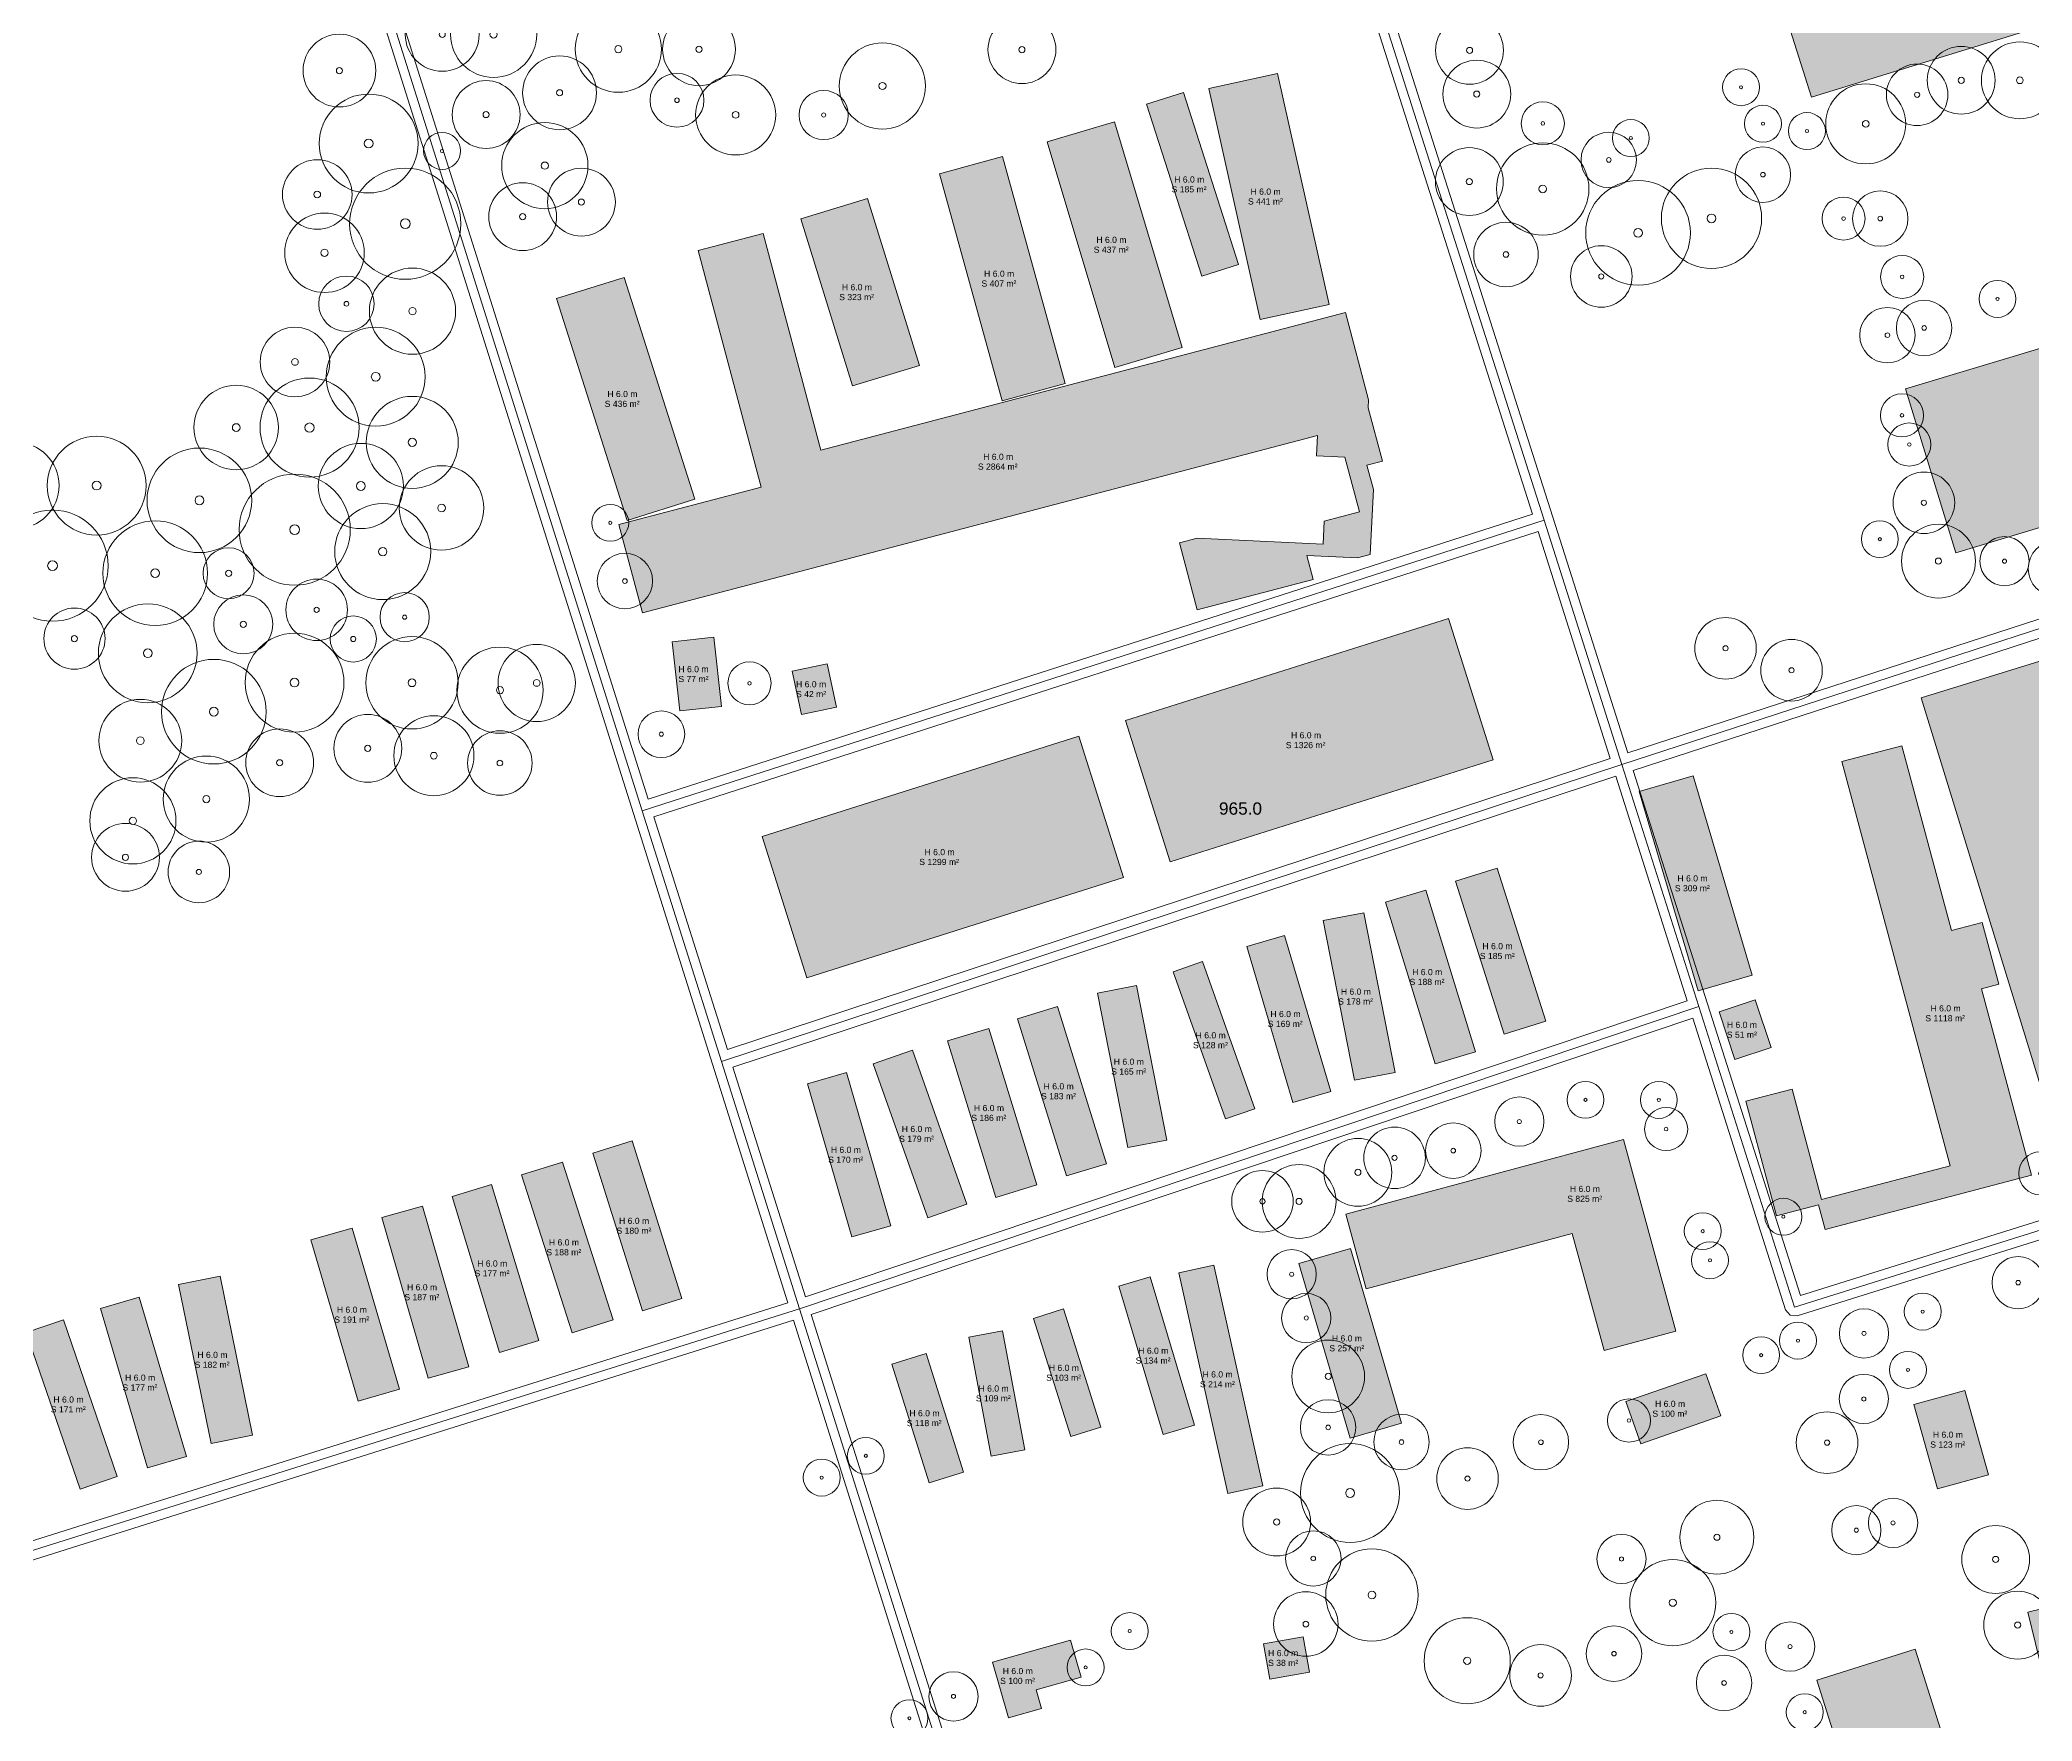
# Model space of a CAD drawing. Header units: metres. Extents: x 0 to 1612, y 0 to 1403.
# Drawn here: x 163.7 to 487.3, y 317.6 to 590.8 of the extents above; entities that cross this region are included whole.
import ezdxf

# ---------------------------------------------------------------- set-up
doc = ezdxf.new("R2010")
doc.units = ezdxf.units.M
doc.header["$MEASUREMENT"] = 0
for name, color, linetype, lineweight, true_color in [('TPX_BUILDING_AREAS_TEXT', 7, 'CONTINUOUS', 0, 0x000000), ('TPX_BUILDING_HEIGHTS_TEXT', 7, 'CONTINUOUS', 0, 0x000000), ('TPX_BUILDINGS', 7, 'CONTINUOUS', 0, 0x000000), ('TPX_BUILDINGS_HATCH', 7, 'CONTINUOUS', 0, 0xf0f0f0), ('TPX_CONTOUR_LINES_5M_TEXT', 7, 'CONTINUOUS', 0, 0x000000), ('TPX_ROADS_AXES', 7, 'CONTINUOUS', 0, 0x323232), ('TPX_ROADS_CONTOURS', 7, 'CONTINUOUS', 0, 0x646464), ('TPX_VEGETATION_TREES_INDIVIDUAL', 7, 'CONTINUOUS', 0, 0x136734)]:
    doc.layers.add(name, color=color, linetype=linetype, lineweight=lineweight, true_color=true_color)
doc.styles.add('TPX_TEXTE', font='arial.ttf')

# ---------------------------------------------------------------- blocks, each defined once
blk = doc.blocks.new('TREETR005_CR059')
at = {"layer": 'TPX_VEGETATION_TREES_INDIVIDUAL'}
for radius in [5.91, 0.5]:
    blk.add_circle((0, 0, 0.04), radius, dxfattribs=at)
blk = doc.blocks.new('TREETR005_CR052')
at = {"layer": 'TPX_VEGETATION_TREES_INDIVIDUAL'}
for radius in [5.24, 0.458]:
    blk.add_circle((0, 0, 0.04), radius, dxfattribs=at)
blk = doc.blocks.new('TREETR007_CR075')
at = {"layer": 'TPX_VEGETATION_TREES_INDIVIDUAL'}
for radius in [7.47, 0.667]:
    blk.add_circle((0, 0, 0.04), radius, dxfattribs=at)
blk = doc.blocks.new('TREETR003_CR035')
at = {"layer": 'TPX_VEGETATION_TREES_INDIVIDUAL'}
for radius in [3.5, 0.292]:
    blk.add_circle((0, 0, 0.04), radius, dxfattribs=at)
blk = doc.blocks.new('TREETR005_CR063')
at = {"layer": 'TPX_VEGETATION_TREES_INDIVIDUAL'}
for radius in [6.28, 0.542]:
    blk.add_circle((0, 0, 0.04), radius, dxfattribs=at)
blk = doc.blocks.new('TREETR005_CR048')
at = {"layer": 'TPX_VEGETATION_TREES_INDIVIDUAL'}
for radius in [4.8, 0.5]:
    blk.add_circle((0, 0, 0.04), radius, dxfattribs=at)
blk = doc.blocks.new('TREETR008_CR090')
at = {"layer": 'TPX_VEGETATION_TREES_INDIVIDUAL'}
for radius in [9.03, 0.792]:
    blk.add_circle((0, 0, 0.04), radius, dxfattribs=at)
blk = doc.blocks.new('TREETR007_CR081')
at = {"layer": 'TPX_VEGETATION_TREES_INDIVIDUAL'}
for radius in [8.14, 0.708]:
    blk.add_circle((0, 0, 0.04), radius, dxfattribs=at)
blk = doc.blocks.new('TREETR005_CR050')
at = {"layer": 'TPX_VEGETATION_TREES_INDIVIDUAL'}
for radius in [4.97, 0.5]:
    blk.add_circle((0, 0, 0.04), radius, dxfattribs=at)
blk = doc.blocks.new('TREETR006_CR065')
at = {"layer": 'TPX_VEGETATION_TREES_INDIVIDUAL'}
for radius in [6.46, 0.583]:
    blk.add_circle((0, 0, 0.04), radius, dxfattribs=at)
blk = doc.blocks.new('TREETR005_CR057')
at = {"layer": 'TPX_VEGETATION_TREES_INDIVIDUAL'}
for radius in [5.65, 0.542]:
    blk.add_circle((0, 0, 0.04), radius, dxfattribs=at)
blk = doc.blocks.new('TREETR004_CR050')
at = {"layer": 'TPX_VEGETATION_TREES_INDIVIDUAL'}
for radius in [5, 0.417]:
    blk.add_circle((0, 0, 0.04), radius, dxfattribs=at)
blk = doc.blocks.new('TREETR008_CR081')
at = {"layer": 'TPX_VEGETATION_TREES_INDIVIDUAL'}
for radius in [8.05, 0.75]:
    blk.add_circle((0, 0, 0.04), radius, dxfattribs=at)
blk = doc.blocks.new('TREETR005_CR060')
at = {"layer": 'TPX_VEGETATION_TREES_INDIVIDUAL'}
for radius in [6, 0.5]:
    blk.add_circle((0, 0, 0.04), radius, dxfattribs=at)
blk = doc.blocks.new('TREETR007_CR080')
at = {"layer": 'TPX_VEGETATION_TREES_INDIVIDUAL'}
for radius in [8.03, 0.708]:
    blk.add_circle((0, 0, 0.04), radius, dxfattribs=at)
blk = doc.blocks.new('TREETR007_CR085')
at = {"layer": 'TPX_VEGETATION_TREES_INDIVIDUAL'}
for radius in [8.5, 0.708]:
    blk.add_circle((0, 0, 0.04), radius, dxfattribs=at)
blk = doc.blocks.new('TREETR005_CR065')
at = {"layer": 'TPX_VEGETATION_TREES_INDIVIDUAL'}
for radius in [6.5, 0.542]:
    blk.add_circle((0, 0, 0.04), radius, dxfattribs=at)
blk = doc.blocks.new('TREETR007_CR078')
at = {"layer": 'TPX_VEGETATION_TREES_INDIVIDUAL'}
for radius in [7.8, 0.667]:
    blk.add_circle((0, 0, 0.04), radius, dxfattribs=at)
blk = doc.blocks.new('TREETR006_CR070')
at = {"layer": 'TPX_VEGETATION_TREES_INDIVIDUAL'}
for radius in [7, 0.583]:
    blk.add_circle((0, 0, 0.04), radius, dxfattribs=at)
blk = doc.blocks.new('TREETR004_CR045')
at = {"layer": 'TPX_VEGETATION_TREES_INDIVIDUAL'}
for radius in [4.5, 0.375]:
    blk.add_circle((0, 0, 0.04), radius, dxfattribs=at)
blk = doc.blocks.new('TREETR006_CR069')
at = {"layer": 'TPX_VEGETATION_TREES_INDIVIDUAL'}
for radius in [6.86, 0.625]:
    blk.add_circle((0, 0, 0.04), radius, dxfattribs=at)
blk = doc.blocks.new('TREETR006_CR075')
at = {"layer": 'TPX_VEGETATION_TREES_INDIVIDUAL'}
for radius in [7.5, 0.625]:
    blk.add_circle((0, 0, 0.04), radius, dxfattribs=at)
blk = doc.blocks.new('TREETR003_CR030')
at = {"layer": 'TPX_VEGETATION_TREES_INDIVIDUAL'}
for radius in [3, 0.25]:
    blk.add_circle((0, 0, 0.04), radius, dxfattribs=at)
blk = doc.blocks.new('TREETR007_CR069')
at = {"layer": 'TPX_VEGETATION_TREES_INDIVIDUAL'}
for radius in [6.92, 0.708]:
    blk.add_circle((0, 0, 0.04), radius, dxfattribs=at)
blk = doc.blocks.new('TREETR004_CR038')
at = {"layer": 'TPX_VEGETATION_TREES_INDIVIDUAL'}
for radius in [3.75, 0.417]:
    blk.add_circle((0, 0, 0.04), radius, dxfattribs=at)
blk = doc.blocks.new('TREETR005_CR062')
at = {"layer": 'TPX_VEGETATION_TREES_INDIVIDUAL'}
for radius in [6.24, 0.542]:
    blk.add_circle((0, 0, 0.04), radius, dxfattribs=at)
blk = doc.blocks.new('TREETR005_CR041')
at = {"layer": 'TPX_VEGETATION_TREES_INDIVIDUAL'}
for radius in [4.14, 0.5]:
    blk.add_circle((0, 0, 0.04), radius, dxfattribs=at)
blk = doc.blocks.new('TREETR003_CR040')
at = {"layer": 'TPX_VEGETATION_TREES_INDIVIDUAL'}
for radius in [4, 0.333]:
    blk.add_circle((0, 0, 0.04), radius, dxfattribs=at)
blk = doc.blocks.new('TREETR006_CR067')
at = {"layer": 'TPX_VEGETATION_TREES_INDIVIDUAL'}
for radius in [6.72, 0.625]:
    blk.add_circle((0, 0, 0.04), radius, dxfattribs=at)
blk = doc.blocks.new('TREETR003_CR038')
at = {"layer": 'TPX_VEGETATION_TREES_INDIVIDUAL'}
for radius in [3.79, 0.333]:
    blk.add_circle((0, 0, 0.04), radius, dxfattribs=at)
blk = doc.blocks.new('TREETR004_CR044')
at = {"layer": 'TPX_VEGETATION_TREES_INDIVIDUAL'}
for radius in [4.37, 0.375]:
    blk.add_circle((0, 0, 0.04), radius, dxfattribs=at)
blk = doc.blocks.new('TREETR005_CR055')
at = {"layer": 'TPX_VEGETATION_TREES_INDIVIDUAL'}
for radius in [5.51, 0.5]:
    blk.add_circle((0, 0, 0.04), radius, dxfattribs=at)
blk = doc.blocks.new('TREETR004_CR042')
at = {"layer": 'TPX_VEGETATION_TREES_INDIVIDUAL'}
for radius in [4.24, 0.375]:
    blk.add_circle((0, 0, 0.04), radius, dxfattribs=at)

msp = doc.modelspace()

# ---------------------------------------------------------------- hatches: boundary and pattern name
at = {"layer": 'TPX_BUILDINGS_HATCH'}
for points in [[(502.29, 627.12), (442.85, 608.69), (451.42, 581.42), (510.86, 599.83), (502.29, 627.12)], [(364.73, 585.29), (353.54, 582.84), (361.88, 545.3), (373.07, 547.75), (364.73, 585.29)], [(349.43, 582.21), (343.43, 580.28), (352.39, 552.34), (358.39, 554.25), (349.43, 582.21)], [(338.22, 577.42), (327.28, 574.18), (338.3, 537.5), (349.24, 540.74), (338.22, 577.42)], [(320.06, 571.79), (309.81, 568.99), (319.98, 532.12), (330.23, 534.91), (320.06, 571.79)], [(298.13, 565), (287.26, 561.67), (295.68, 534.53), (306.56, 537.86), (298.13, 565)], [(280.82, 518.09), (257.72, 512.02), (261.54, 497.64), (371.18, 526.46), (371.02, 523.18), (375.62, 522.96), (378, 514.04), (372.3, 512.55), (372.11, 508.79), (351.65, 509.78), (348.77, 509.02), (351.68, 498.13), (370.49, 503.08), (369.45, 506.97), (377.72, 506.57), (379.78, 507.11), (380.29, 517.7), (379.24, 521.65), (381.75, 522.31), (379.45, 530.94), (379.51, 532.25), (375.73, 546.47), (290.54, 524.07), (281.15, 559.31), (270.58, 556.52), (280.82, 518.09)], [(258.59, 552.16), (247.59, 548.71), (259.05, 512.66), (270.06, 516.11), (258.59, 552.16)], [(516.66, 549.08), (466.74, 534.05), (474.87, 507.4), (524.79, 522.45), (516.66, 549.08)], [(545.15, 507.27), (469.28, 483.86), (494.05, 403.18), (570.44, 427.06), (545.15, 507.27)], [(392.49, 496.74), (340, 480.13), (347.26, 457.17), (399.76, 473.78), (392.49, 496.74)], [(273.13, 493.69), (266.37, 492.96), (267.61, 481.71), (274.37, 482.44), (273.13, 493.69)], [(291.57, 489.39), (285.87, 488.18), (287.38, 481.11), (293.08, 482.31), (291.57, 489.39)], [(332.42, 477.6), (281, 461.3), (288.27, 438.35), (339.7, 454.65), (332.42, 477.6)], [(448.28, 420.27), (440.76, 418.29), (445.74, 399.66), (452.57, 401.46), (453.65, 397.42), (487.16, 406.26), (479.06, 436.56), (481.85, 437.29), (479.17, 447.35), (474.16, 446.03), (466.13, 476.05), (456.39, 473.49), (473.95, 407.81), (453.07, 402.3), (448.28, 420.27)], [(432.24, 471.19), (423.47, 468.62), (433.05, 436.22), (441.83, 438.77), (432.24, 471.19)], [(400.4, 456.18), (393.63, 454.05), (401.54, 429.2), (408.31, 431.32), (400.4, 456.18)], [(388.82, 452.61), (382.27, 450.63), (390.3, 424.35), (396.85, 426.32), (388.82, 452.61)], [(378.71, 448.91), (372.11, 447.63), (377.21, 421.69), (383.81, 422.97), (378.71, 448.91)], [(365.84, 445.22), (359.7, 443.43), (367.2, 418.1), (373.35, 419.89), (365.84, 445.22)], [(352.51, 441.01), (347.75, 439.33), (356.26, 415.41), (361.03, 417.07), (352.51, 441.01)], [(341.79, 437.07), (335.47, 435.85), (340.4, 410.75), (346.71, 411.97), (341.79, 437.07)], [(328.99, 433.68), (322.46, 431.68), (330.41, 406.14), (336.94, 408.14), (328.99, 433.68)], [(442.32, 434.74), (436.42, 432.79), (439.01, 425.06), (444.91, 427.02), (442.32, 434.74)], [(317.8, 430.11), (311.11, 428.08), (318.94, 402.65), (325.63, 404.68), (317.8, 430.11)], [(305.41, 426.59), (299.04, 424.37), (307.89, 399.36), (314.25, 401.58), (305.41, 426.59)], [(294.68, 422.94), (288.36, 421.12), (295.56, 396.26), (301.89, 398.06), (294.68, 422.94)], [(259.88, 411.84), (253.49, 409.85), (261.57, 384.25), (267.97, 386.25), (259.88, 411.84)], [(420.9, 412.07), (375.8, 399.92), (379.1, 387.8), (412.56, 396.81), (417.75, 377.79), (429.41, 380.94), (420.9, 412.07)], [(248.55, 408.41), (241.9, 406.31), (250.14, 380.68), (256.77, 382.78), (248.55, 408.41)], [(237.01, 404.76), (230.62, 402.83), (238.35, 377.48), (244.74, 379.4), (237.01, 404.76)], [(225.83, 401.26), (219.22, 399.37), (226.73, 373.27), (233.34, 375.14), (225.83, 401.26)], [(214.41, 397.68), (207.7, 395.74), (215.36, 369.55), (222.07, 371.49), (214.41, 397.68)], [(354.36, 391.64), (348.68, 390.39), (356.66, 354.55), (362.34, 355.8), (354.36, 391.64)], [(376.54, 394.34), (368.18, 391.92), (376.5, 363.56), (384.86, 365.98), (376.54, 394.34)], [(192.96, 389.88), (186.21, 388.53), (191.49, 362.66), (198.23, 364.01), (192.96, 389.88)], [(344.03, 389.76), (338.92, 388.24), (346.11, 364.13), (351.22, 365.66), (344.03, 389.76)], [(179.81, 386.43), (173.51, 384.59), (181.17, 358.72), (187.47, 360.56), (179.81, 386.43)], [(167.49, 382.75), (161.47, 380.72), (170.21, 355.27), (176.22, 357.31), (167.49, 382.75)], [(329.93, 384.53), (325.05, 383.01), (331.14, 363.79), (336.02, 365.32), (329.93, 384.53)], [(320.03, 380.97), (314.56, 379.97), (318.18, 360.64), (323.66, 361.65), (320.03, 380.97)], [(307.66, 377.3), (302.08, 375.57), (308.1, 356.29), (313.69, 358.02), (307.66, 377.3)], [(434.3, 374), (421.29, 369.48), (423.71, 362.64), (436.71, 367.15), (434.3, 374)], [(476.37, 371.31), (468.07, 369.03), (471.89, 355.28), (480.19, 357.57), (476.37, 371.31)], [(516.27, 342.47), (486.58, 335.29), (489.73, 322.44), (519.42, 329.62), (516.27, 342.47)], [(331.09, 330.72), (318.41, 327.13), (321.01, 318.09), (326.37, 319.61), (325.5, 322.62), (332.82, 324.7), (331.09, 330.72)], [(368.88, 331.27), (362.41, 330.12), (363.44, 324.37), (369.9, 325.52), (368.88, 331.27)], [(468.31, 329.23), (452.32, 324.24), (464.35, 286.15), (480.34, 291.14), (468.31, 329.23)]]:
    msp.add_hatch(color=256, dxfattribs=at).paths.add_polyline_path(points)

# ---------------------------------------------------------------- linework, layer by layer
at = {"layer": 'TPX_BUILDINGS', "elevation": 0.04}
for points in [[(502.29, 627.12), (442.85, 608.69), (451.42, 581.42), (510.86, 599.83)], [(364.73, 585.29), (353.54, 582.84), (361.88, 545.3), (373.07, 547.75)], [(349.43, 582.21), (343.43, 580.28), (352.39, 552.34), (358.39, 554.25)], [(338.22, 577.42), (327.28, 574.18), (338.3, 537.5), (349.24, 540.74)], [(320.06, 571.79), (309.81, 568.99), (319.98, 532.12), (330.23, 534.91)], [(298.13, 565), (287.26, 561.67), (295.68, 534.53), (306.56, 537.86)], [(280.82, 518.09), (257.72, 512.02), (261.54, 497.64), (371.18, 526.46), (371.02, 523.18), (375.62, 522.96), (378, 514.04), (372.3, 512.55), (372.11, 508.79), (351.65, 509.78), (348.77, 509.02), (351.68, 498.13), (370.49, 503.08), (369.45, 506.97), (377.72, 506.57), (379.78, 507.11), (380.29, 517.7), (379.24, 521.65), (381.75, 522.31), (379.45, 530.94), (379.51, 532.25), (375.73, 546.47), (290.54, 524.07), (281.15, 559.31), (270.58, 556.52)], [(258.59, 552.16), (247.59, 548.71), (259.05, 512.66), (270.06, 516.11)], [(516.66, 549.08), (466.74, 534.05), (474.87, 507.4), (524.79, 522.45)], [(545.15, 507.27), (469.28, 483.86), (494.05, 403.18), (570.44, 427.06)], [(392.49, 496.74), (340, 480.13), (347.26, 457.17), (399.76, 473.78)], [(273.13, 493.69), (266.37, 492.96), (267.61, 481.71), (274.37, 482.44)], [(291.57, 489.39), (285.87, 488.18), (287.38, 481.11), (293.08, 482.31)], [(332.42, 477.6), (281, 461.3), (288.27, 438.35), (339.7, 454.65)], [(448.28, 420.27), (440.76, 418.29), (445.74, 399.66), (452.57, 401.46), (453.65, 397.42), (487.16, 406.26), (479.06, 436.56), (481.85, 437.29), (479.17, 447.35), (474.16, 446.03), (466.13, 476.05), (456.39, 473.49), (473.95, 407.81), (453.07, 402.3)], [(432.24, 471.19), (423.47, 468.62), (433.05, 436.22), (441.83, 438.77)], [(400.4, 456.18), (393.63, 454.05), (401.54, 429.2), (408.31, 431.32)], [(388.82, 452.61), (382.27, 450.63), (390.3, 424.35), (396.85, 426.32)], [(378.71, 448.91), (372.11, 447.63), (377.21, 421.69), (383.81, 422.97)], [(365.84, 445.22), (359.7, 443.43), (367.2, 418.1), (373.35, 419.89)], [(352.51, 441.01), (347.75, 439.33), (356.26, 415.41), (361.03, 417.07)], [(341.79, 437.07), (335.47, 435.85), (340.4, 410.75), (346.71, 411.97)], [(328.99, 433.68), (322.46, 431.68), (330.41, 406.14), (336.94, 408.14)], [(442.32, 434.74), (436.42, 432.79), (439.01, 425.06), (444.91, 427.02)], [(317.8, 430.11), (311.11, 428.08), (318.94, 402.65), (325.63, 404.68)], [(305.41, 426.59), (299.04, 424.37), (307.89, 399.36), (314.25, 401.58)], [(294.68, 422.94), (288.36, 421.12), (295.56, 396.26), (301.89, 398.06)], [(259.88, 411.84), (253.49, 409.85), (261.57, 384.25), (267.97, 386.25)], [(420.9, 412.07), (375.8, 399.92), (379.1, 387.8), (412.56, 396.81), (417.75, 377.79), (429.41, 380.94)], [(248.55, 408.41), (241.9, 406.31), (250.14, 380.68), (256.77, 382.78)], [(237.01, 404.76), (230.62, 402.83), (238.35, 377.48), (244.74, 379.4)], [(225.83, 401.26), (219.22, 399.37), (226.73, 373.27), (233.34, 375.14)], [(214.41, 397.68), (207.7, 395.74), (215.36, 369.55), (222.07, 371.49)], [(354.36, 391.64), (348.68, 390.39), (356.66, 354.55), (362.34, 355.8)], [(376.54, 394.34), (368.18, 391.92), (376.5, 363.56), (384.86, 365.98)], [(192.96, 389.88), (186.21, 388.53), (191.49, 362.66), (198.23, 364.01)], [(344.03, 389.76), (338.92, 388.24), (346.11, 364.13), (351.22, 365.66)], [(179.81, 386.43), (173.51, 384.59), (181.17, 358.72), (187.47, 360.56)], [(167.49, 382.75), (161.47, 380.72), (170.21, 355.27), (176.22, 357.31)], [(329.93, 384.53), (325.05, 383.01), (331.14, 363.79), (336.02, 365.32)], [(320.03, 380.97), (314.56, 379.97), (318.18, 360.64), (323.66, 361.65)], [(307.66, 377.3), (302.08, 375.57), (308.1, 356.29), (313.69, 358.02)], [(434.3, 374), (421.29, 369.48), (423.71, 362.64), (436.71, 367.15)], [(476.37, 371.31), (468.07, 369.03), (471.89, 355.28), (480.19, 357.57)], [(516.27, 342.47), (486.58, 335.29), (489.73, 322.44), (519.42, 329.62)], [(331.09, 330.72), (318.41, 327.13), (321.01, 318.09), (326.37, 319.61), (325.5, 322.62), (332.82, 324.7)], [(368.88, 331.27), (362.41, 330.12), (363.44, 324.37), (369.9, 325.52)], [(468.31, 329.23), (452.32, 324.24), (464.35, 286.15), (480.34, 291.14)]]:
    msp.add_lwpolyline(points, close=True, dxfattribs=at)
at = {"layer": 'TPX_ROADS_AXES', "elevation": 0.03}
for points in [[(192.02, 685.59), (261.53, 465.48)], [(408.03, 512.73), (381.13, 596.98)], [(408.03, 512.73), (261.53, 465.48)], [(420.62, 473.01), (408.03, 512.73)], [(420.62, 473.01), (546.42, 513.93)], [(274.38, 424.77), (420.62, 473.01)], [(433.13, 433.67), (420.62, 473.01)], [(261.53, 465.48), (274.38, 424.77)], [(433.13, 433.67), (287.07, 384.57)], [(448.66, 384.85), (433.13, 433.67)], [(274.38, 424.77), (287.07, 384.57)], [(448.66, 384.85), (575.25, 424.52)], [(287.07, 384.57), (0, 294.08)], [(287.07, 384.57), (380.63, 88.33)]]:
    msp.add_lwpolyline(points, dxfattribs=at)
at = {"layer": 'TPX_ROADS_CONTOURS', "elevation": 0.03}
for points in [[(96.6, 982.8), (143.64, 833.86), (133.35, 830.71), (0, 789.23), (0, 786.27), (0.45, 786.23), (134.24, 827.84), (144.54, 831), (190.14, 686.57), (0, 626.29), (0, 623.33), (0.45, 623.29), (191.04, 683.71), (260.1, 465.02), (272.95, 424.32), (285.19, 385.55), (0, 295.66)], [(545.96, 515.36), (421.6, 474.9), (409.45, 513.19), (383.01, 596.01), (499.4, 633.77)], [(0.45, 292.65), (286.1, 382.69), (378.74, 89.31)]]:
    msp.add_lwpolyline(points, dxfattribs=at)
for points in [[(193.9, 684.61), (337.08, 730), (379.7, 596.52), (406.14, 513.7), (262.5, 467.37)], [(422.5, 472.04), (545.46, 512.04), (573.36, 425.5), (449.64, 386.72), (434.56, 434.13)], [(263.41, 464.51), (407.05, 510.84), (418.74, 473.97), (275.35, 426.67)], [(276.25, 423.81), (419.65, 471.11), (431.25, 434.62), (288.04, 386.48)], [(288.95, 383.62), (432.16, 431.76), (447.23, 384.39), (447.97, 383.51), (449.11, 383.41), (575.69, 423.09), (589.33, 427.13), (667.15, 179.64), (381.61, 90.21)]]:
    msp.add_lwpolyline(points, close=True, dxfattribs=at)

# ---------------------------------------------------------------- block references
at = {"layer": 'TPX_VEGETATION_TREES_INDIVIDUAL'}
for name, p in [('TREETR005_CR060', (229.03, 591.65, 0.04)), ('TREETR006_CR070', (237.37, 591.64, 0.04)), ('TREETR006_CR070', (257.63, 589.24, 0.04)), ('TREETR005_CR059', (270.74, 589.22, 0.04)), ('TREETR005_CR055', (323.19, 589.15, 0.04)), ('TREETR005_CR055', (395.9, 589.04, 0.04)), ('TREETR005_CR059', (212.33, 585.76, 0.04)), ('TREETR006_CR070', (300.53, 583.26, 0.04)), ('TREETR005_CR055', (475.76, 584.19, 0.04)), ('TREETR005_CR062', (485.29, 584.18, 0.04)), ('TREETR005_CR060', (248.09, 582.15, 0.04)), ('TREETR005_CR055', (397.08, 581.94, 0.04)), ('TREETR003_CR030', (440, 583.06, 0.04)), ('TREETR004_CR050', (468.6, 581.83, 0.04)), ('TREETR005_CR055', (236.16, 578.62, 0.04)), ('TREETR004_CR044', (267.16, 580.94, 0.04)), ('TREETR005_CR065', (276.69, 578.56, 0.04)), ('TREETR003_CR040', (290.99, 578.54, 0.04)), ('TREETR005_CR065', (460.25, 577.11, 0.04)), ('TREETR007_CR080', (217.08, 573.91, 0.04)), ('TREETR003_CR035', (407.8, 577.18, 0.04)), ('TREETR003_CR030', (443.56, 577.13, 0.04)), ('TREETR006_CR070', (245.69, 570.32, 0.04)), ('TREETR003_CR030', (422.1, 574.8, 0.04)), ('TREETR003_CR030', (450.71, 575.94, 0.04)), ('TREETR003_CR030', (229, 572.71, 0.04)), ('TREETR005_CR055', (395.87, 567.73, 0.04)), ('TREETR006_CR075', (407.79, 566.53, 0.04)), ('TREETR004_CR045', (418.52, 571.25, 0.04)), ('TREETR004_CR045', (443.55, 568.85, 0.04)), ('TREETR005_CR057', (208.73, 565.63, 0.04)), ('TREETR008_CR090', (223.02, 560.88, 0.04)), ('TREETR005_CR055', (251.64, 564.39, 0.04)), ('TREETR007_CR081', (435.2, 561.75, 0.04)), ('TREETR005_CR055', (242.1, 562.03, 0.04)), ('TREETR007_CR085', (423.27, 559.4, 0.04)), ('TREETR003_CR035', (456.65, 561.72, 0.04)), ('TREETR004_CR045', (462.61, 561.71, 0.04)), ('TREETR006_CR065', (209.91, 556.16, 0.04)), ('TREETR005_CR052', (401.81, 555.88, 0.04)), ('TREETR004_CR050', (417.3, 552.31, 0.04)), ('TREETR006_CR070', (224.2, 546.67, 0.04)), ('TREETR003_CR035', (466.17, 552.24, 0.04)), ('TREETR004_CR045', (213.47, 547.87, 0.04)), ('TREETR003_CR030', (481.66, 548.66, 0.04)), ('TREETR004_CR045', (463.78, 542.77, 0.04)), ('TREETR004_CR045', (469.74, 543.94, 0.04)), ('TREETR005_CR057', (205.11, 538.41, 0.04)), ('TREETR007_CR080', (218.22, 536.02, 0.04)), ('TREETR006_CR069', (195.56, 527.76, 0.04)), ('TREETR008_CR081', (207.48, 527.75, 0.04)), ('TREETR007_CR075', (224.16, 525.35, 0.04)), ('TREETR003_CR035', (466.14, 529.74, 0.04)), ('TREETR003_CR035', (467.33, 525, 0.04)), ('TREETR006_CR070', (159.79, 518.34, 0.04)), ('TREETR007_CR080', (172.9, 518.32, 0.04)), ('TREETR007_CR085', (189.58, 515.93, 0.04)), ('TREETR007_CR069', (215.81, 518.26, 0.04)), ('TREETR006_CR069', (228.92, 514.69, 0.04)), ('TREETR008_CR090', (205.07, 511.17, 0.04)), ('TREETR004_CR050', (469.7, 515.53, 0.04)), ('TREETR007_CR078', (219.37, 507.6, 0.04)), ('TREETR003_CR030', (256.33, 512.28, 0.04)), ('TREETR008_CR090', (165.73, 505.31, 0.04)), ('TREETR007_CR085', (182.41, 504.1, 0.04)), ('TREETR003_CR030', (462.54, 509.62, 0.04)), ('TREETR005_CR060', (472.07, 506.05, 0.04)), ('TREETR005_CR041', (194.33, 504.08, 0.04)), ('TREETR003_CR040', (482.8, 506.04, 0.04)), ('TREETR004_CR045', (491.14, 504.84, 0.04)), ('TREETR004_CR045', (258.7, 502.81, 0.04)), ('TREETR004_CR050', (208.63, 498.14, 0.04)), ('TREETR005_CR050', (169.29, 493.46, 0.04)), ('TREETR007_CR080', (181.2, 491.08, 0.04)), ('TREETR005_CR048', (196.71, 495.79, 0.04)), ('TREETR003_CR040', (222.93, 496.94, 0.04)), ('TREETR004_CR038', (214.58, 493.4, 0.04)), ('TREETR004_CR050', (437.48, 491.89, 0.04)), ('TREETR007_CR080', (205.04, 486.31, 0.04)), ('TREETR006_CR075', (224.11, 486.28, 0.04)), ('TREETR006_CR070', (238.41, 485.08, 0.04)), ('TREETR005_CR063', (244.37, 486.25, 0.04)), ('TREETR004_CR050', (448.2, 488.32, 0.04)), ('TREETR007_CR085', (191.92, 481.59, 0.04)), ('TREETR003_CR035', (278.94, 486.2, 0.04)), ('TREETR006_CR067', (179.99, 476.87, 0.04)), ('TREETR005_CR055', (216.94, 475.64, 0.04)), ('TREETR005_CR065', (227.67, 474.44, 0.04)), ('TREETR003_CR038', (264.62, 477.93, 0.04)), ('TREETR005_CR055', (202.63, 473.29, 0.04)), ('TREETR005_CR052', (238.39, 473.24, 0.04)), ('TREETR006_CR070', (190.71, 467.38, 0.04)), ('TREETR006_CR070', (178.78, 463.85, 0.04)), ('TREETR005_CR055', (177.58, 457.93, 0.04)), ('TREETR004_CR050', (189.5, 455.55, 0.04)), ('TREETR003_CR030', (414.73, 418.52, 0.04)), ('TREETR003_CR030', (426.65, 418.5, 0.04)), ('TREETR003_CR040', (403.99, 414.98, 0.04)), ('TREETR004_CR045', (393.26, 410.26, 0.04)), ('TREETR003_CR035', (427.83, 413.76, 0.04)), ('TREETR005_CR055', (377.76, 406.73, 0.04)), ('TREETR004_CR050', (383.72, 409.09, 0.04)), ('TREETR005_CR060', (368.22, 402.01, 0.04)), ('TREETR003_CR035', (488.61, 406.57, 0.04)), ('TREETR004_CR050', (362.26, 402.02, 0.04)), ('TREETR003_CR030', (446.88, 399.52, 0.04)), ('TREETR003_CR030', (433.77, 397.18, 0.04)), ('TREETR003_CR030', (434.95, 392.44, 0.04)), ('TREETR003_CR040', (367.01, 390.17, 0.04)), ('TREETR004_CR042', (485.01, 388.81, 0.04)), ('TREETR003_CR040', (369.38, 383.06, 0.04)), ('TREETR003_CR030', (469.51, 384.1, 0.04)), ('TREETR003_CR030', (449.24, 379.39, 0.04)), ('TREETR003_CR040', (459.97, 380.56, 0.04)), ('TREETR005_CR059', (372.94, 373.58, 0.04)), ('TREETR003_CR030', (443.27, 377.03, 0.04)), ('TREETR003_CR030', (467.11, 374.63, 0.04)), ('TREETR003_CR040', (459.95, 369.91, 0.04)), ('TREETR004_CR045', (372.93, 365.29, 0.04)), ('TREETR003_CR035', (421.8, 366.41, 0.04)), ('TREETR004_CR045', (384.85, 362.91, 0.04)), ('TREETR004_CR045', (407.49, 362.88, 0.04)), ('TREETR004_CR050', (453.98, 362.81, 0.04)), ('TREETR003_CR030', (297.83, 360.67, 0.04)), ('TREETR007_CR080', (376.49, 354.63, 0.04)), ('TREETR003_CR030', (290.67, 357.13, 0.04)), ('TREETR004_CR050', (395.57, 356.97, 0.04)), ('TREETR005_CR055', (364.56, 349.91, 0.04)), ('TREETR005_CR060', (436.08, 347.44, 0.04)), ('TREETR003_CR040', (464.69, 349.77, 0.04)), ('TREETR003_CR040', (458.73, 348.59, 0.04)), ('TREETR004_CR045', (370.52, 343.99, 0.04)), ('TREETR003_CR040', (420.58, 343.91, 0.04)), ('TREETR005_CR055', (481.37, 343.83, 0.04)), ('TREETR006_CR075', (380.04, 338.05, 0.04)), ('TREETR006_CR070', (428.91, 336.8, 0.04)), ('TREETR005_CR052', (369.31, 333.33, 0.04)), ('TREETR005_CR055', (484.93, 333.16, 0.04)), ('TREETR003_CR030', (340.7, 332.19, 0.04)), ('TREETR006_CR070', (395.52, 327.37, 0.04)), ('TREETR003_CR030', (438.44, 332.05, 0.04)), ('TREETR003_CR040', (447.97, 329.67, 0.04)), ('TREETR004_CR045', (419.36, 328.52, 0.04)), ('TREETR003_CR030', (333.54, 326.28, 0.04)), ('TREETR004_CR050', (407.44, 324.99, 0.04)), ('TREETR004_CR045', (437.24, 323.76, 0.04)), ('TREETR003_CR040', (312.08, 321.57, 0.04)), ('TREETR003_CR030', (304.92, 318.03, 0.04)), ('TREETR003_CR030', (450.34, 319.01, 0.04))]:
    msp.add_blockref(name, p, dxfattribs=at)

# ---------------------------------------------------------------- texts
at = {"layer": 'TPX_BUILDING_AREAS_TEXT', "style": 'TPX_TEXTE'}
for s, p in [('S 185 m²', (347.51, 565.97, 0.05)), ('S 441 m²', (359.91, 564, 0.05)), ('S 437 m²', (334.86, 556.16, 0.05)), ('S 407 m²', (316.62, 550.66, 0.05)), ('S 323 m²', (293.51, 548.46, 0.05)), ('S 436 m²', (255.42, 531.11, 0.05)), ('S 2864 m²', (316.04, 520.91, 0.05)), ('S 77 m²', (267.39, 486.4, 0.05)), ('S 42 m²', (286.5, 483.95, 0.05)), ('S 1326 m²', (366.05, 475.66, 0.05)), ('S 1299 m²', (306.52, 456.67, 0.05)), ('S 309 m²', (429.25, 452.4, 0.05)), ('S 185 m²', (397.57, 441.39, 0.05)), ('S 188 m²', (386.16, 437.18, 0.05)), ('S 178 m²', (374.56, 434, 0.05)), ('S 169 m²', (363.12, 430.36, 0.05)), ('S 1118 m²', (469.93, 431.28, 0.05)), ('S 128 m²', (350.98, 426.9, 0.05)), ('S 51 m²', (437.69, 428.6, 0.05)), ('S 165 m²', (337.69, 422.61, 0.05)), ('S 183 m²', (326.3, 418.61, 0.05)), ('S 186 m²', (314.97, 415.08, 0.05)), ('S 179 m²', (303.25, 411.68, 0.05)), ('S 170 m²', (291.72, 408.29, 0.05)), ('S 825 m²', (411.77, 401.94, 0.05)), ('S 180 m²', (257.33, 396.75, 0.05)), ('S 188 m²', (245.94, 393.25, 0.05)), ('S 177 m²', (234.28, 389.82, 0.05)), ('S 187 m²', (222.88, 385.96, 0.05)), ('S 191 m²', (211.49, 382.31, 0.05)), ('S 257 m²', (373.12, 377.65, 0.05)), ('S 182 m²', (188.82, 374.97, 0.05)), ('S 134 m²', (341.67, 375.65, 0.05)), ('S 177 m²', (177.09, 371.27, 0.05)), ('S 103 m²', (327.13, 372.86, 0.05)), ('S 214 m²', (352.11, 371.8, 0.05)), ('S 109 m²', (315.71, 369.51, 0.05)), ('S 171 m²', (165.45, 367.72, 0.05)), ('S 118 m²', (304.48, 365.49, 0.05)), ('S 100 m²', (425.6, 367.02, 0.05)), ('S 123 m²', (470.73, 362, 0.05)), ('S 38 m²', (363.18, 326.52, 0.05)), ('S 100 m²', (319.65, 323.6, 0.05))]:
    msp.add_text(s, height=1, dxfattribs=at).set_placement(p)
at = {"layer": 'TPX_BUILDING_HEIGHTS_TEXT', "style": 'TPX_TEXTE'}
for p in [(347.93, 567.57, 0.05), (360.33, 565.6, 0.05), (335.28, 557.76, 0.05), (293.94, 550.06, 0.05), (317.05, 552.26, 0.05), (255.85, 532.71, 0.05), (316.89, 522.51, 0.05), (267.39, 488, 0.05), (286.5, 485.55, 0.05), (366.9, 477.26, 0.05), (307.37, 458.27, 0.05), (429.67, 454, 0.05), (397.99, 442.99, 0.05), (386.58, 438.78, 0.05), (374.99, 435.6, 0.05), (470.78, 432.88, 0.05), (363.55, 431.96, 0.05), (437.69, 430.2, 0.05), (351.41, 428.5, 0.05), (338.11, 424.21, 0.05), (326.72, 420.21, 0.05), (315.4, 416.68, 0.05), (303.67, 413.28, 0.05), (292.15, 409.89, 0.05), (412.19, 403.54, 0.05), (257.75, 398.35, 0.05), (246.36, 394.85, 0.05), (234.7, 391.42, 0.05), (223.31, 387.56, 0.05), (211.91, 383.91, 0.05), (373.54, 379.25, 0.05), (189.25, 376.57, 0.05), (327.56, 374.46, 0.05), (342.09, 377.25, 0.05), (177.51, 372.87, 0.05), (352.53, 373.4, 0.05), (165.87, 369.32, 0.05), (316.14, 371.11, 0.05), (426.03, 368.62, 0.05), (304.91, 367.09, 0.05), (471.16, 363.6, 0.05), (363.18, 328.12, 0.05), (320.07, 325.2, 0.05)]:
    msp.add_text('H 6.0 m', height=1, dxfattribs=at).set_placement(p)
at = {"layer": 'TPX_CONTOUR_LINES_5M_TEXT', "style": 'TPX_TEXTE'}
msp.add_text('965.0', height=2, dxfattribs=at).set_placement((355.2, 464.85, 0.05))

doc.saveas('drawing.dxf')
